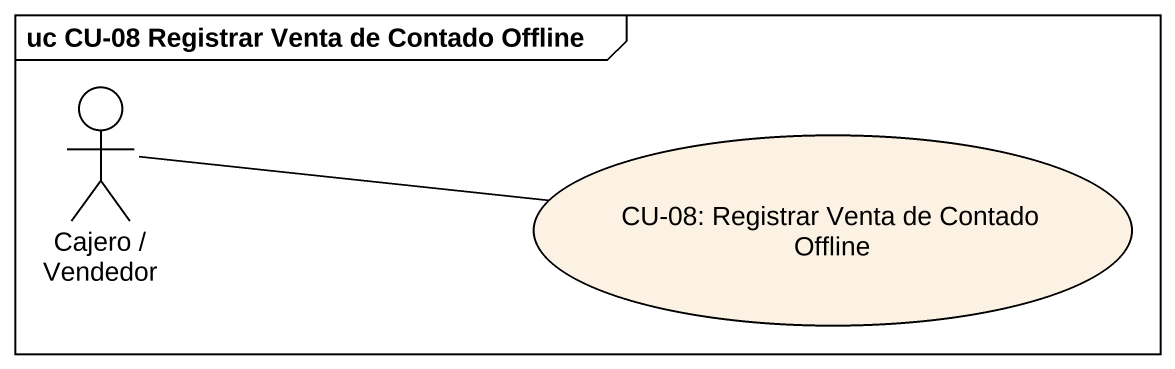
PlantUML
@startuml
mainframe uc CU-08 Registrar Venta de Contado Offline
actor "Cajero / Vendedor" as Cajero_Vendedor
usecase "CU-08: Registrar Venta de Contado Offline" as CU_08_Registrar_Venta_de
Cajero_Vendedor -right- CU_08_Registrar_Venta_de
@enduml
